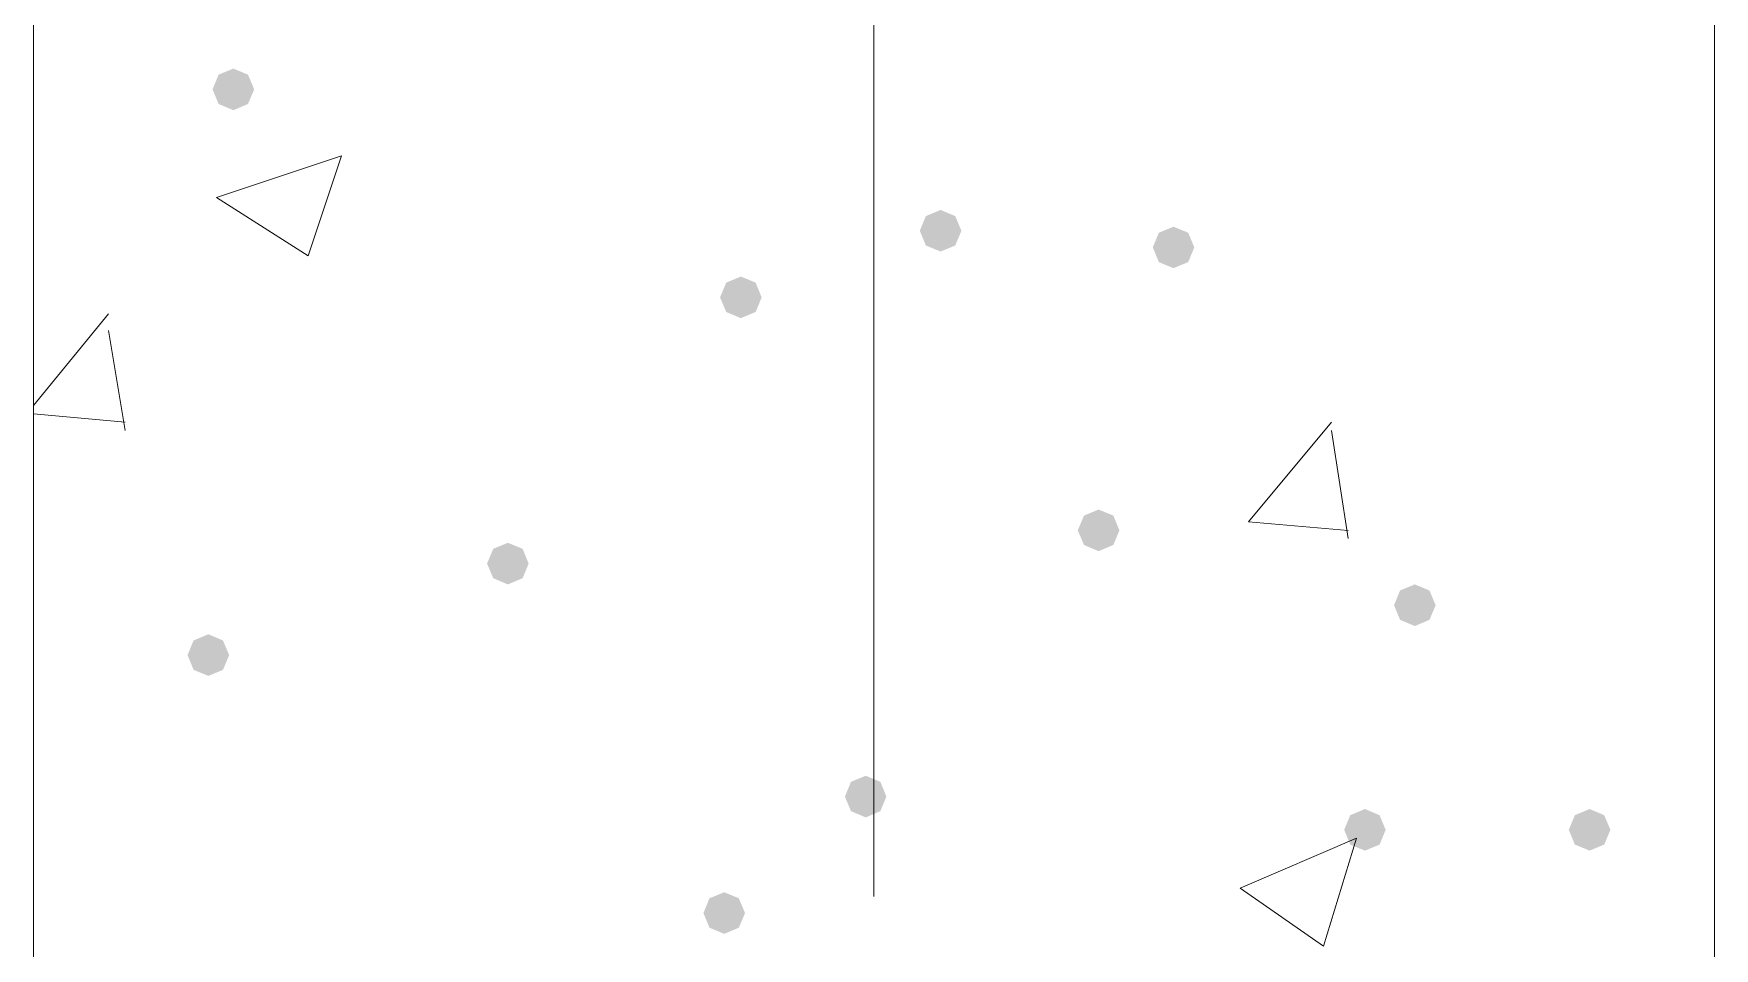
# Model space of a CAD drawing. Header units: millimetres. Extents: x 29 to 95071, y 20 to 67221.
# Drawn here: x 15905 to 16906, y 36796 to 37341 of the extents above; entities that cross this region are included whole.
import ezdxf

# ---------------------------------------------------------------- set-up
doc = ezdxf.new("R2010")
doc.units = ezdxf.units.MM

msp = doc.modelspace()

# ---------------------------------------------------------------- hatches: boundary and pattern name
h = msp.add_hatch(color=7)
h.dxf.hatch_style = 2
h.paths.add_polyline_path([(16023.9, 37295.4), (16015.1, 37299.1), (16011.5, 37307.8), (16015.1, 37316.6), (16023.9, 37320.2), (16032.6, 37316.6), (16036.3, 37307.8), (16032.6, 37299.1)])
h = msp.add_hatch(color=7)
h.dxf.hatch_style = 2
h.paths.add_polyline_path([(16445.2, 37211.2), (16436.4, 37214.8), (16432.8, 37223.6), (16436.4, 37232.3), (16445.2, 37236), (16453.9, 37232.3), (16457.6, 37223.6), (16453.9, 37214.8)])
h = msp.add_hatch(color=7)
h.dxf.hatch_style = 2
h.paths.add_polyline_path([(16583.9, 37201.3), (16575.2, 37204.9), (16571.6, 37213.7), (16575.2, 37222.4), (16583.9, 37226), (16592.7, 37222.4), (16596.3, 37213.7), (16592.7, 37204.9)])
h = msp.add_hatch(color=7)
h.dxf.hatch_style = 2
h.paths.add_polyline_path([(16326.2, 37171.5), (16317.5, 37175.2), (16313.8, 37183.9), (16317.5, 37192.7), (16326.2, 37196.3), (16335, 37192.7), (16338.6, 37183.9), (16335, 37175.2)])
h = msp.add_hatch(color=7)
h.dxf.hatch_style = 2
h.paths.add_polyline_path([(16539.3, 37032.7), (16530.6, 37036.4), (16526.9, 37045.1), (16530.6, 37053.9), (16539.3, 37057.5), (16548.1, 37053.9), (16551.7, 37045.1), (16548.1, 37036.4)])
h = msp.add_hatch(color=7)
h.dxf.hatch_style = 2
h.paths.add_polyline_path([(16187.4, 37012.9), (16178.7, 37016.6), (16175, 37025.3), (16178.7, 37034.1), (16187.4, 37037.7), (16196.2, 37034.1), (16199.8, 37025.3), (16196.2, 37016.6)])
h = msp.add_hatch(color=7)
h.dxf.hatch_style = 2
h.paths.add_polyline_path([(16727.7, 36988.1), (16718.9, 36991.8), (16715.3, 37000.5), (16718.9, 37009.3), (16727.7, 37012.9), (16736.4, 37009.3), (16740.1, 37000.5), (16736.4, 36991.8)])
h = msp.add_hatch(color=7)
h.dxf.hatch_style = 2
h.paths.add_polyline_path([(16009, 36958.4), (16000.2, 36962), (15996.6, 36970.8), (16000.2, 36979.5), (16009, 36983.2), (16017.7, 36979.5), (16021.4, 36970.8), (16017.7, 36962)])
h = msp.add_hatch(color=7)
h.dxf.hatch_style = 2
h.paths.add_polyline_path([(16400.6, 36874.1), (16391.8, 36877.8), (16388.2, 36886.5), (16391.8, 36895.3), (16400.6, 36898.9), (16409.3, 36895.3), (16412.9, 36886.5), (16409.3, 36877.8)])
h = msp.add_hatch(color=7)
h.dxf.hatch_style = 2
h.paths.add_polyline_path([(16698, 36854.3), (16689.2, 36857.9), (16685.6, 36866.7), (16689.2, 36875.4), (16698, 36879.1), (16706.7, 36875.4), (16710.3, 36866.7), (16706.7, 36857.9)])
h = msp.add_hatch(color=7)
h.dxf.hatch_style = 2
h.paths.add_polyline_path([(16831.8, 36854.3), (16823, 36857.9), (16819.4, 36866.7), (16823, 36875.4), (16831.8, 36879.1), (16840.5, 36875.4), (16844.2, 36866.7), (16840.5, 36857.9)])
h = msp.add_hatch(color=7)
h.dxf.hatch_style = 2
h.paths.add_polyline_path([(16316.3, 36804.7), (16307.5, 36808.4), (16303.9, 36817.1), (16307.5, 36825.9), (16316.3, 36829.5), (16325, 36825.9), (16328.7, 36817.1), (16325, 36808.4)])

# ---------------------------------------------------------------- linework, layer by layer
at = {"color": 7, "lineweight": 0}
for points in [[(15904.9, 32653.6), (15904.9, 42705.5)], [(16906.1, 32653.6), (16906.1, 42705.5)], [(16405.5, 36827), (16405.5, 37620.1)], [(16013.9, 37243.4), (16088.3, 37268.2)], [(16068.5, 37208.7), (16088.3, 37268.2)], [(16013.9, 37243.4), (16068.5, 37208.7)], [(15904.9, 37119.5), (15949.5, 37174)], [(15959.4, 37104.6), (15949.5, 37164.1)], [(15904.9, 37114.5), (15959.4, 37109.6)], [(16628.6, 37050.1), (16678.1, 37109.6)], [(16688, 37040.2), (16678.1, 37104.6)], [(16628.6, 37050.1), (16688, 37045.1)], [(16623.6, 36832), (16693, 36861.7)], [(16673.2, 36797.3), (16693, 36861.7)], [(16623.6, 36832), (16673.2, 36797.3)]]:
    msp.add_lwpolyline(points, dxfattribs=at)

doc.saveas('drawing.dxf')
